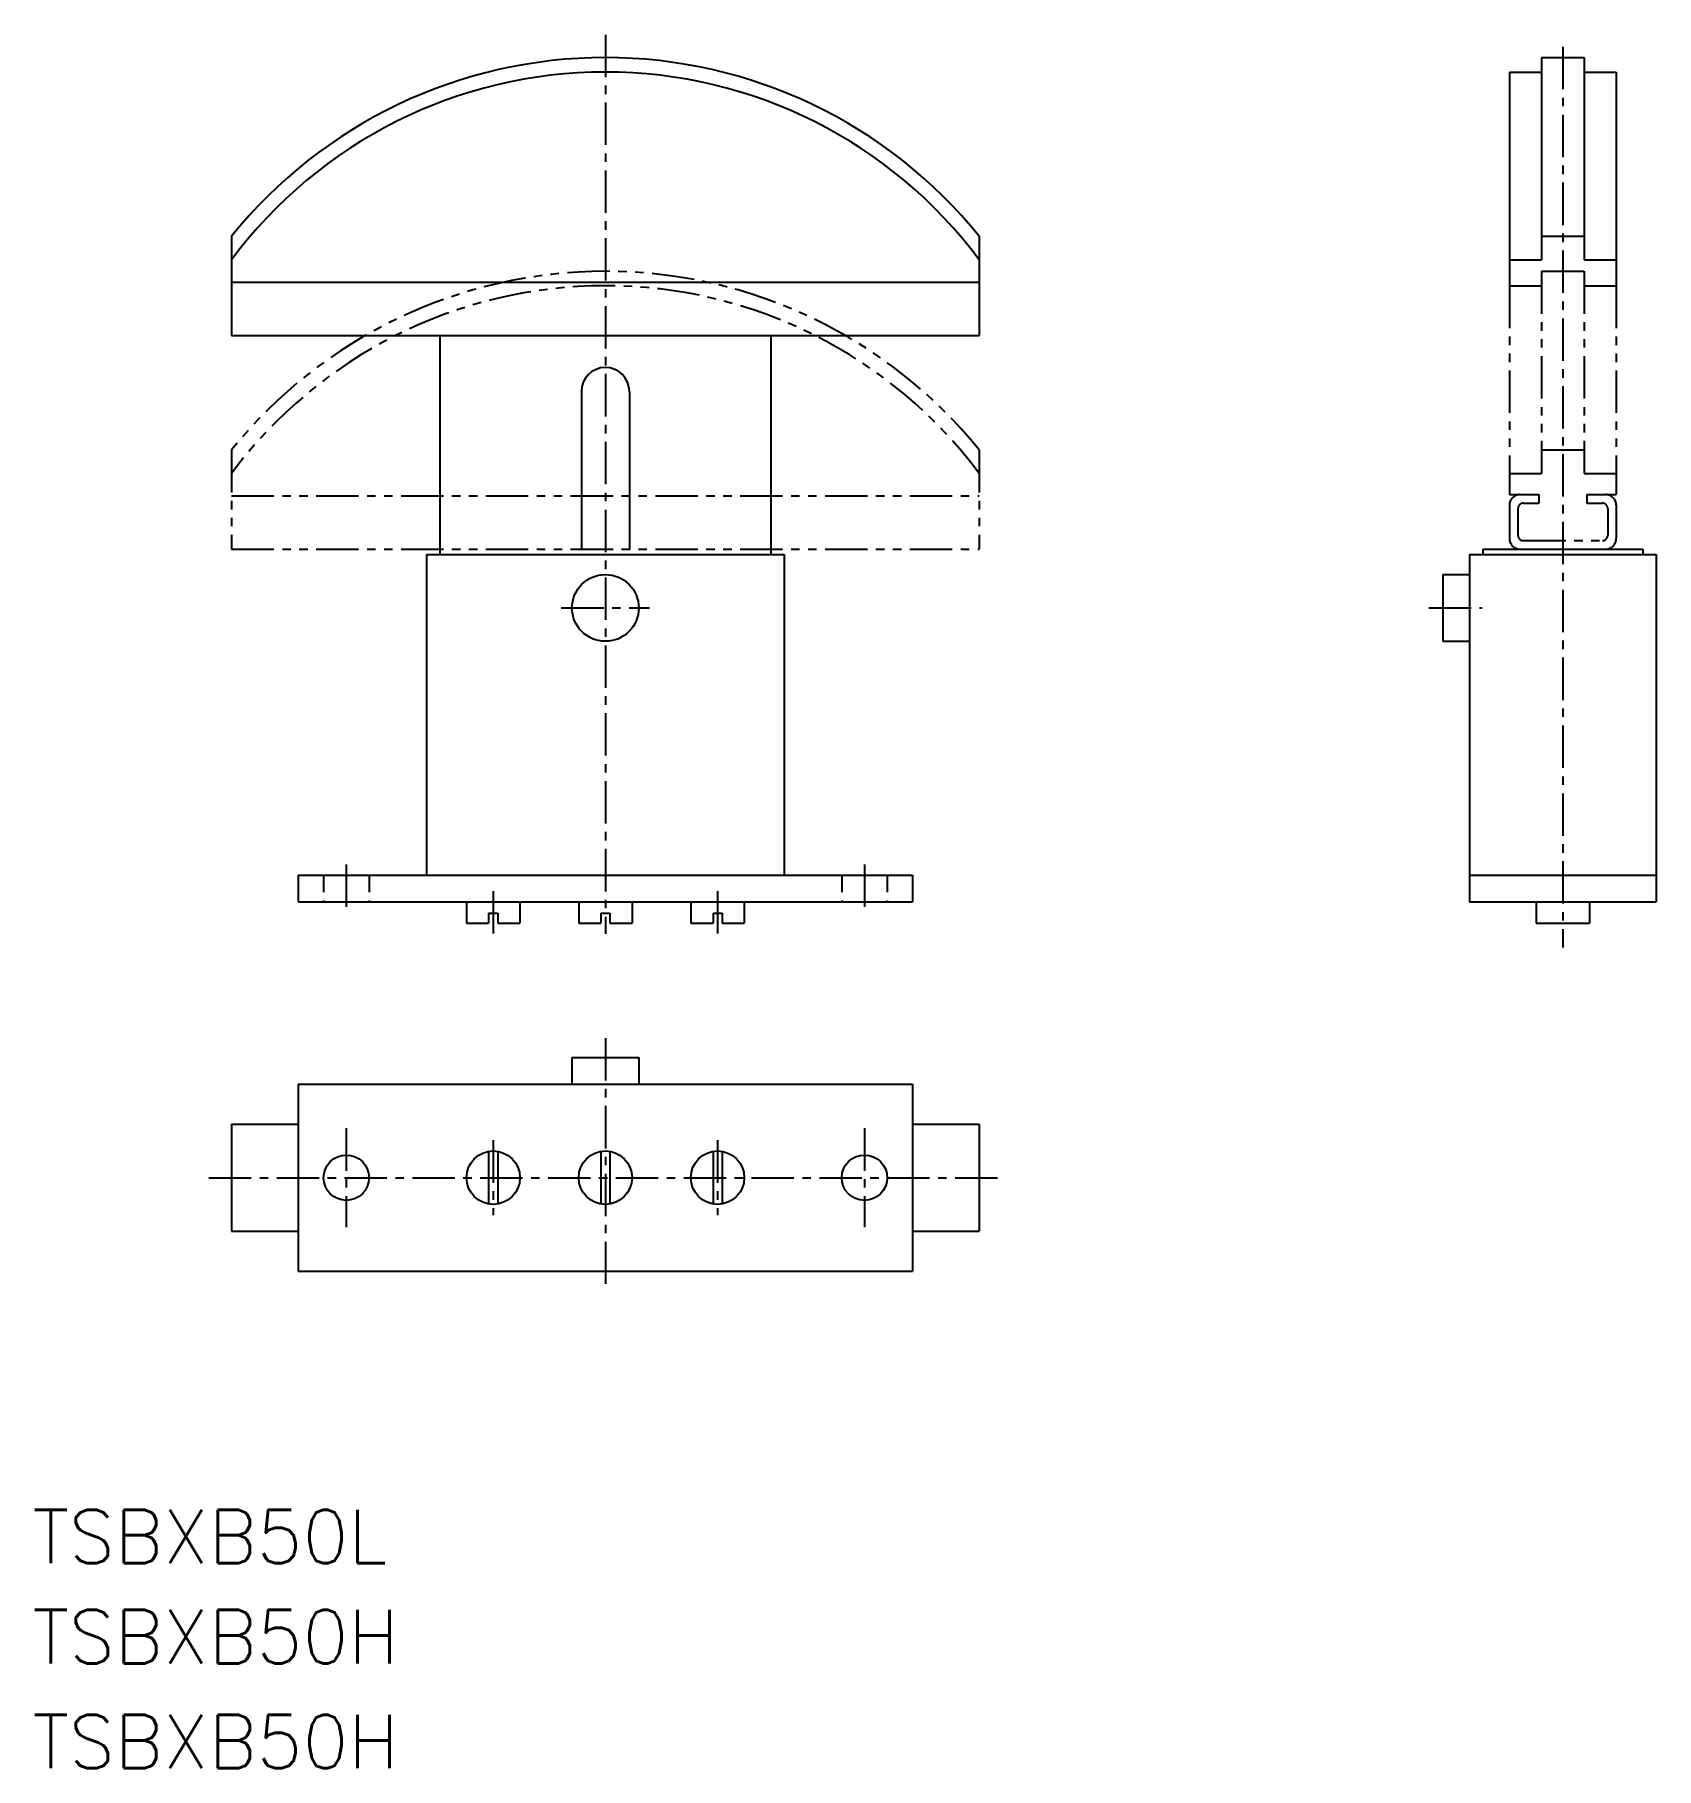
# Model space of a CAD drawing. Extents: x 46 to 350, y 28 to 353.
import ezdxf
from ezdxf.enums import TextEntityAlignment as Align

# ---------------------------------------------------------------- set-up
doc = ezdxf.new("R2010")
doc.units = 0
doc.header["$LTSCALE"] = 0.25
for name, pattern in [('CENTER', [50.8, 31.75, -6.35, 6.35, -6.35]), ('DASHED', [19.05, 12.7, -6.35]), ('PHANTOM', [63.5, 31.75, -6.35, 6.35, -6.35, 6.35, -6.35])]:
    doc.linetypes.add(name, pattern=pattern)
doc.layers.get('0').update_dxf_attribs({"linetype": 'CONTINUOUS'})
doc.layers.add('CENTER', color=1, linetype='CONTINUOUS')
doc.styles.get("Standard").update_dxf_attribs({"font": 'txt.shx', "bigfont": 'bigfont.shx'})

msp = doc.modelspace()

# ---------------------------------------------------------------- linework, layer by layer
at = {"color": 7, "linetype": 'CONTINUOUS'}
for p, q in [((328.16, 348.26), (328.16, 310.42)), ((328.16, 348.26), (336.16, 348.26)), ((336.16, 348.26), (336.16, 310.42)), ((322.16, 345.56), (322.16, 305.56)), ((322.16, 345.56), (328.16, 345.56)), ((336.16, 345.56), (342.16, 345.56)), ((342.16, 345.56), (342.16, 305.56)), ((82.91, 314.82), (82.91, 296.26)), ((222.91, 314.82), (222.91, 296.26)), ((328.16, 314.82), (336.16, 314.82)), ((322.16, 310.42), (328.16, 310.42)), ((336.16, 310.42), (342.16, 310.42)), ((82.91, 306.26), (222.91, 306.26)), ((82.91, 296.26), (222.91, 296.26)), ((121.91, 296.26), (121.91, 256.26)), ((183.91, 296.26), (183.91, 256.26)), ((148.41, 285.76), (148.41, 256.26)), ((157.41, 285.76), (157.41, 256.26)), ((119.41, 255.26), (186.41, 255.26)), ((119.41, 255.26), (119.41, 195.26)), ((121.91, 256.26), (121.91, 255.26)), ((183.91, 256.26), (183.91, 255.26)), ((186.41, 255.26), (186.41, 195.26)), ((314.66, 255.26), (349.66, 255.26)), ((314.66, 255.26), (314.66, 190.26)), ((317.16, 256.26), (347.16, 256.26)), ((317.16, 256.26), (317.16, 255.26)), ((347.16, 256.26), (347.16, 255.26)), ((349.66, 255.26), (349.66, 190.26)), ((309.66, 251.51), (309.66, 239.01)), ((309.66, 251.51), (314.66, 251.51)), ((309.66, 239.01), (314.66, 239.01)), ((95.41, 195.26), (210.41, 195.26)), ((95.41, 195.26), (95.41, 190.26)), ((210.41, 195.26), (210.41, 190.26)), ((314.66, 195.26), (349.66, 195.26)), ((95.41, 190.26), (210.41, 190.26)), ((126.91, 190.26), (126.91, 186.26)), ((136.91, 190.26), (136.91, 186.26)), ((147.91, 190.26), (147.91, 186.26)), ((157.91, 190.26), (157.91, 186.26)), ((168.91, 190.26), (168.91, 186.26)), ((178.91, 190.26), (178.91, 186.26)), ((314.66, 190.26), (349.66, 190.26)), ((327.16, 190.26), (327.16, 186.26)), ((337.16, 190.26), (337.16, 186.26)), ((126.91, 186.26), (131.06, 186.26)), ((131.06, 188.16), (132.76, 188.16)), ((131.06, 188.16), (131.06, 186.26)), ((132.76, 188.16), (132.76, 186.26)), ((132.76, 186.26), (136.91, 186.26)), ((147.91, 186.26), (152.06, 186.26)), ((152.06, 188.16), (153.76, 188.16)), ((152.06, 188.16), (152.06, 186.26)), ((153.76, 188.16), (153.76, 186.26)), ((153.76, 186.26), (157.91, 186.26)), ((168.91, 186.26), (173.06, 186.26)), ((173.06, 188.16), (173.06, 186.26)), ((173.06, 188.16), (174.76, 188.16)), ((174.76, 188.16), (174.76, 186.26)), ((174.76, 186.26), (178.91, 186.26)), ((327.16, 186.26), (337.16, 186.26)), ((146.66, 161.12), (159.16, 161.12)), ((146.66, 161.12), (146.66, 156.12)), ((159.16, 161.12), (159.16, 156.12)), ((95.41, 156.12), (210.41, 156.12)), ((95.41, 156.12), (95.41, 121.12)), ((210.41, 156.12), (210.41, 121.12)), ((82.91, 148.62), (82.91, 128.62)), ((82.91, 148.62), (95.41, 148.62)), ((210.41, 148.62), (222.91, 148.62)), ((222.91, 148.62), (222.91, 128.62)), ((131.06, 143.55), (131.06, 133.69)), ((132.76, 143.55), (132.76, 133.69)), ((152.06, 143.55), (152.06, 133.69)), ((153.76, 143.55), (153.76, 133.69)), ((173.06, 143.55), (173.06, 133.69)), ((174.76, 143.55), (174.76, 133.69)), ((82.91, 128.62), (95.41, 128.62)), ((210.41, 128.62), (222.91, 128.62)), ((95.41, 121.12), (210.41, 121.12))]:
    msp.add_line(p, q, dxfattribs=at)
at = {"color": 3, "linetype": 'PHANTOM'}
for p, q in [((328.16, 308.26), (328.16, 270.42)), ((328.16, 308.26), (336.16, 308.26)), ((336.16, 308.26), (336.16, 270.42)), ((322.16, 305.56), (322.16, 266.47)), ((322.16, 305.56), (328.16, 305.56)), ((336.16, 305.56), (342.16, 305.56)), ((342.16, 305.56), (342.16, 266.47)), ((82.91, 274.82), (82.91, 256.26)), ((222.91, 274.82), (222.91, 256.26)), ((328.16, 274.82), (336.16, 274.82)), ((322.16, 270.42), (328.16, 270.42)), ((336.16, 270.42), (342.16, 270.42)), ((82.91, 266.26), (222.91, 266.26)), ((322.16, 266.47), (327.66, 266.47)), ((327.66, 266.47), (327.66, 264.87)), ((336.66, 266.47), (342.16, 266.47)), ((336.66, 266.47), (336.66, 264.87)), ((322.16, 264.47), (322.16, 258.26)), ((323.76, 263.87), (323.76, 258.86)), ((324.76, 264.87), (327.66, 264.87)), ((336.66, 264.87), (339.56, 264.87)), ((340.56, 263.87), (340.56, 258.86)), ((342.16, 264.47), (342.16, 258.26)), ((324.76, 257.86), (339.56, 257.86)), ((82.91, 256.26), (222.91, 256.26))]:
    msp.add_line(p, q, dxfattribs=at)
at = {"color": 3, "linetype": 'DASHED'}
for p, q in [((100.16, 195.26), (100.16, 190.26)), ((108.66, 195.26), (108.66, 190.26)), ((197.16, 195.26), (197.16, 190.26)), ((205.66, 195.26), (205.66, 190.26))]:
    msp.add_line(p, q, dxfattribs=at)
at = {"color": 7, "linetype": 'CONTINUOUS'}
for centre, radius in [((152.91, 245.26), 6.25), ((104.41, 138.62), 4.25), ((131.91, 138.62), 5), ((152.91, 138.62), 5), ((173.91, 138.62), 5), ((201.41, 138.62), 4.25)]:
    msp.add_circle(centre, radius, dxfattribs=at)
for centre, radius, start, end in [((152.91, 258.26), 90, 38.9424, 141.0576), ((152.91, 258.26), 87.3, 36.6945, 143.3055), ((152.91, 285.76), 4.5, 0, 180)]:
    msp.add_arc(centre, radius, start, end, dxfattribs=at)
at = {"color": 3, "linetype": 'PHANTOM'}
for centre, radius, start, end in [((152.91, 218.26), 90, 38.9424, 141.0576), ((152.91, 218.26), 87.3, 36.6945, 143.3055), ((324.16, 264.47), 2, 90, 180), ((340.16, 264.47), 2, 0, 90), ((324.76, 263.87), 1, 90, 180), ((339.56, 263.87), 1, 0, 90), ((324.16, 258.26), 2, 180, 270), ((324.76, 258.86), 1, 180, 270), ((339.56, 258.86), 1, 270, 0), ((340.16, 258.26), 2, 270, 0)]:
    msp.add_arc(centre, radius, start, end, dxfattribs=at)
at = {"layer": 'CENTER', "linetype": 'CENTER'}
for p, q in [((152.91, 352.55), (152.91, 184.26)), ((332.16, 350.26), (332.16, 181.68)), ((144.66, 245.26), (161.16, 245.26)), ((307.05, 245.26), (317.07, 245.26)), ((104.41, 197.26), (104.41, 188.26)), ((201.41, 197.26), (201.41, 188.26)), ((131.91, 192.26), (131.91, 183.9)), ((173.91, 192.26), (173.91, 183.9)), ((152.91, 164.75), (152.91, 118.75)), ((104.41, 147.87), (104.41, 129.37)), ((201.41, 147.87), (201.41, 129.37)), ((131.91, 145.62), (131.91, 131.62)), ((173.91, 145.62), (173.91, 131.62)), ((78.68, 138.62), (227.18, 138.62))]:
    msp.add_line(p, q, dxfattribs=at)

# ---------------------------------------------------------------- texts
at = {"color": 7, "linetype": 'CONTINUOUS'}
for s, p in [('TSBXB50L', (45.64, 71.45)), ('TSBXB50H', (45.64, 52.73)), ('TSBXB50H', (45.64, 33.08))]:
    msp.add_text(s, height=10, dxfattribs=at).set_placement(p, align=Align.MIDDLE_LEFT)

doc.saveas('drawing.dxf')
